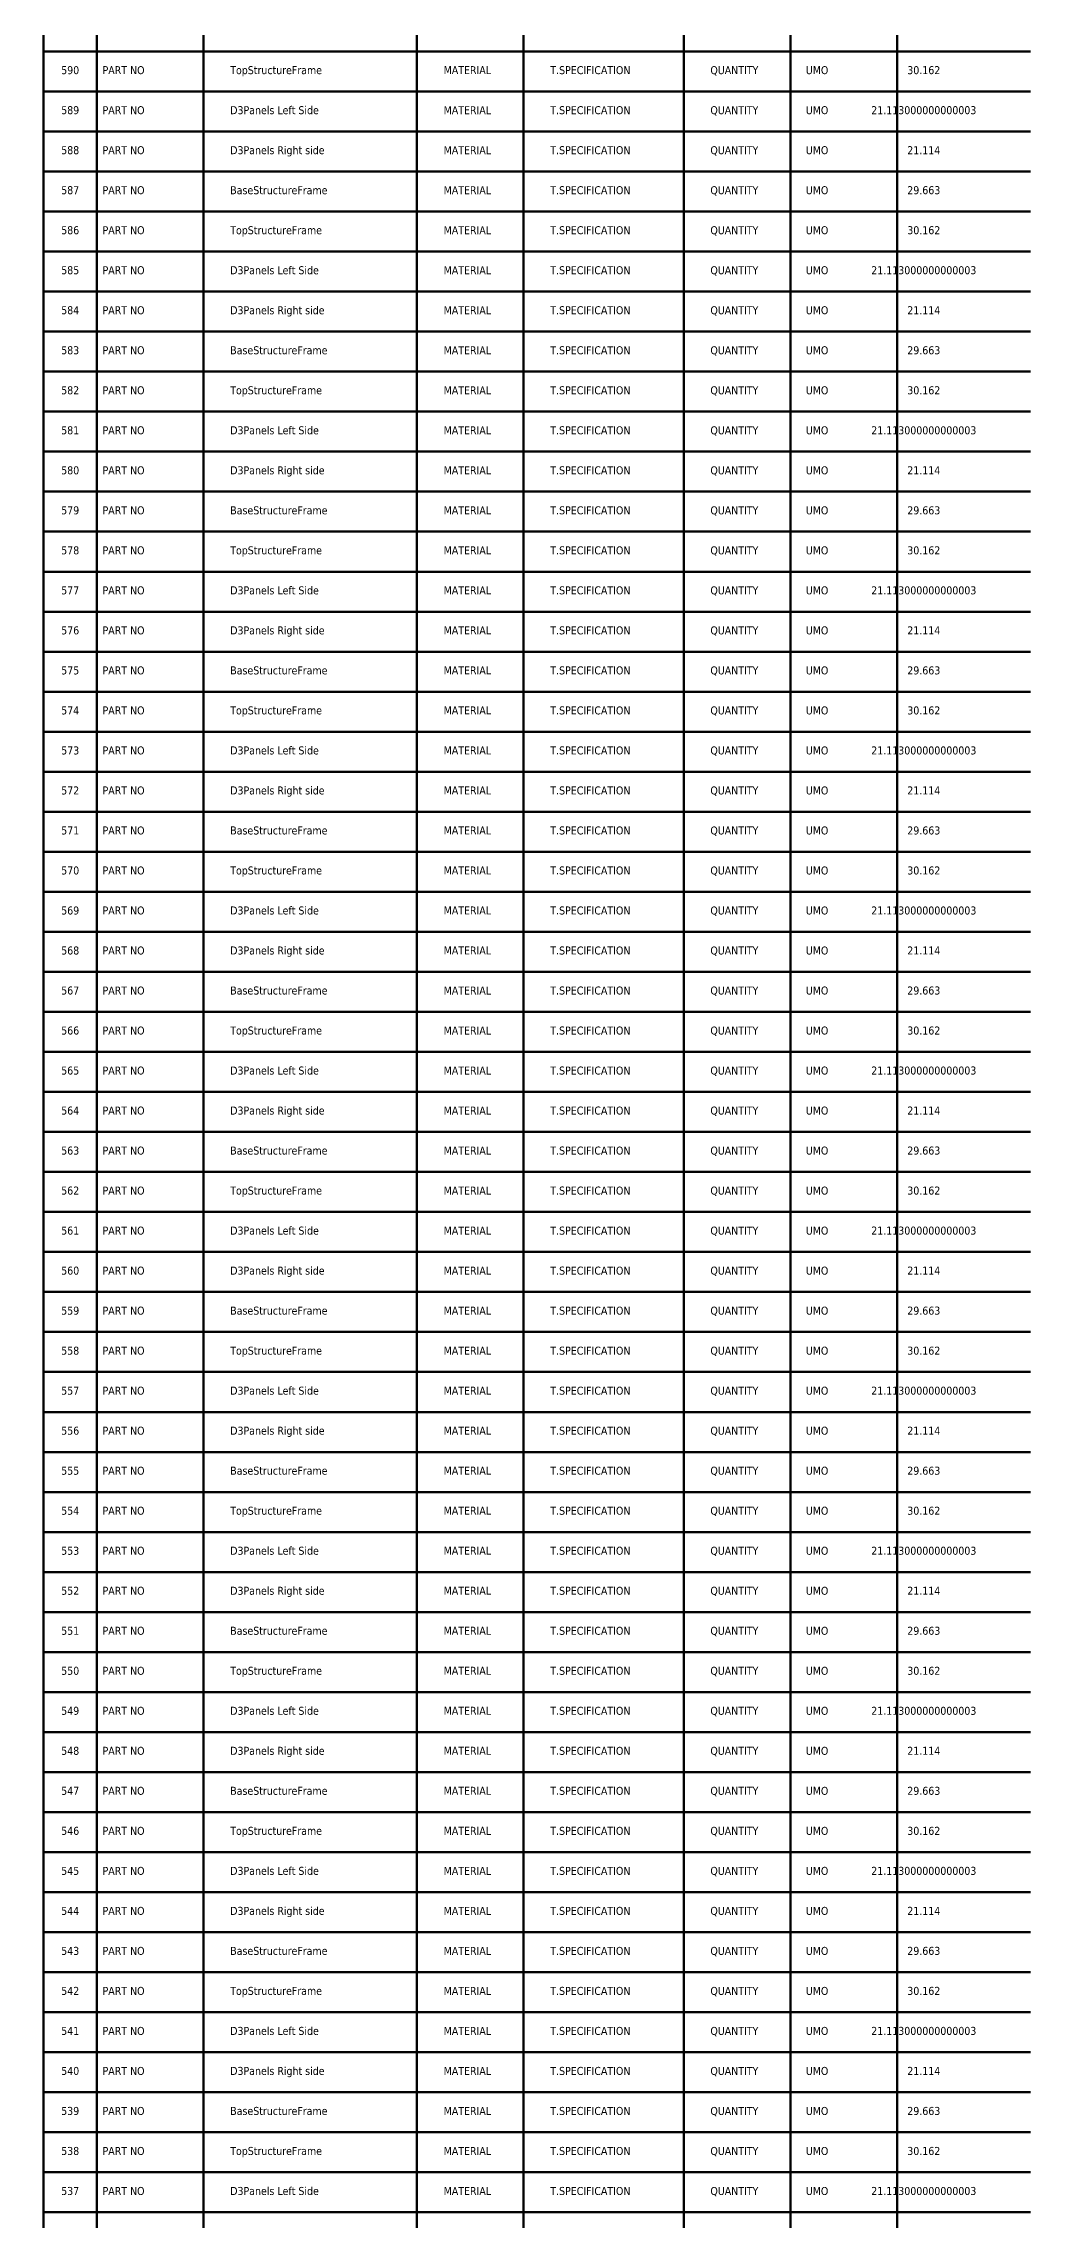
# Model space of a CAD drawing. Header units: metres. Extents: x 849 to 1219, y 30 to 13120.
# Drawn here: x 849 to 1219, y 8212 to 9028 of the extents above; entities that cross this region are included whole.
import ezdxf
from ezdxf.enums import TextEntityAlignment as Align

# ---------------------------------------------------------------- set-up
doc = ezdxf.new("R2010")
doc.units = ezdxf.units.M
doc.layers.add('Default', color=7, linetype='Continuous', lineweight=50, true_color=0x000000)
doc.styles.add('Default', font='tahoma.ttf')

msp = doc.modelspace()

# ---------------------------------------------------------------- linework, layer by layer
at = {"layer": 'Default'}
for p, q in [((849, 160), (849, 13120)), ((869, 13120), (869, 160)), ((909, 13120), (909, 160)), ((989, 13120), (989, 160)), ((1029, 13120), (1029, 160)), ((1089, 13120), (1089, 160)), ((1129, 13120), (1129, 160)), ((1169, 13120), (1169, 160)), ((849, 9025), (1219, 9025)), ((849, 9010), (1219, 9010)), ((849, 8995), (1219, 8995)), ((849, 8980), (1219, 8980)), ((849, 8965), (1219, 8965)), ((849, 8950), (1219, 8950)), ((849, 8935), (1219, 8935)), ((849, 8920), (1219, 8920)), ((849, 8905), (1219, 8905)), ((849, 8890), (1219, 8890)), ((849, 8875), (1219, 8875)), ((849, 8860), (1219, 8860)), ((849, 8845), (1219, 8845)), ((849, 8830), (1219, 8830)), ((849, 8815), (1219, 8815)), ((849, 8800), (1219, 8800)), ((849, 8785), (1219, 8785)), ((849, 8770), (1219, 8770)), ((849, 8755), (1219, 8755)), ((849, 8740), (1219, 8740)), ((849, 8725), (1219, 8725)), ((849, 8710), (1219, 8710)), ((849, 8695), (1219, 8695)), ((849, 8680), (1219, 8680)), ((849, 8665), (1219, 8665)), ((849, 8650), (1219, 8650)), ((849, 8635), (1219, 8635)), ((849, 8620), (1219, 8620)), ((849, 8605), (1219, 8605)), ((849, 8590), (1219, 8590)), ((849, 8575), (1219, 8575)), ((849, 8560), (1219, 8560)), ((849, 8545), (1219, 8545)), ((849, 8530), (1219, 8530)), ((849, 8515), (1219, 8515)), ((849, 8500), (1219, 8500)), ((849, 8485), (1219, 8485)), ((849, 8470), (1219, 8470)), ((849, 8455), (1219, 8455)), ((849, 8440), (1219, 8440)), ((849, 8425), (1219, 8425)), ((849, 8410), (1219, 8410)), ((849, 8395), (1219, 8395)), ((849, 8380), (1219, 8380)), ((849, 8365), (1219, 8365)), ((849, 8350), (1219, 8350)), ((849, 8335), (1219, 8335)), ((849, 8320), (1219, 8320)), ((849, 8305), (1219, 8305)), ((849, 8290), (1219, 8290)), ((849, 8275), (1219, 8275)), ((849, 8260), (1219, 8260)), ((849, 8245), (1219, 8245)), ((849, 8230), (1219, 8230)), ((849, 8215), (1219, 8215))]:
    msp.add_line(p, q, dxfattribs=at)

# ---------------------------------------------------------------- texts
at = {"layer": 'Default', "style": 'Default'}
for s, p in [('590', (859, 9018)), ('PART NO', (879, 9018)), ('UMO', (1139, 9018)), ('30.162', (1179, 9018)), ('589', (859, 9003)), ('PART NO', (879, 9003)), ('UMO', (1139, 9003)), ('21.113000000000003', (1179, 9003)), ('588', (859, 8988)), ('PART NO', (879, 8988)), ('UMO', (1139, 8988)), ('21.114', (1179, 8988)), ('587', (859, 8973)), ('PART NO', (879, 8973)), ('UMO', (1139, 8973)), ('29.663', (1179, 8973)), ('586', (859, 8958)), ('PART NO', (879, 8958)), ('UMO', (1139, 8958)), ('30.162', (1179, 8958)), ('585', (859, 8943)), ('PART NO', (879, 8943)), ('UMO', (1139, 8943)), ('21.113000000000003', (1179, 8943)), ('584', (859, 8928)), ('PART NO', (879, 8928)), ('UMO', (1139, 8928)), ('21.114', (1179, 8928)), ('583', (859, 8913)), ('PART NO', (879, 8913)), ('UMO', (1139, 8913)), ('29.663', (1179, 8913)), ('582', (859, 8898)), ('PART NO', (879, 8898)), ('UMO', (1139, 8898)), ('30.162', (1179, 8898)), ('581', (859, 8883)), ('PART NO', (879, 8883)), ('UMO', (1139, 8883)), ('21.113000000000003', (1179, 8883)), ('580', (859, 8868)), ('PART NO', (879, 8868)), ('UMO', (1139, 8868)), ('21.114', (1179, 8868)), ('579', (859, 8853)), ('PART NO', (879, 8853)), ('UMO', (1139, 8853)), ('29.663', (1179, 8853)), ('578', (859, 8838)), ('PART NO', (879, 8838)), ('UMO', (1139, 8838)), ('30.162', (1179, 8838)), ('577', (859, 8823)), ('PART NO', (879, 8823)), ('UMO', (1139, 8823)), ('21.113000000000003', (1179, 8823)), ('576', (859, 8808)), ('PART NO', (879, 8808)), ('UMO', (1139, 8808)), ('21.114', (1179, 8808)), ('575', (859, 8793)), ('PART NO', (879, 8793)), ('UMO', (1139, 8793)), ('29.663', (1179, 8793)), ('574', (859, 8778)), ('PART NO', (879, 8778)), ('UMO', (1139, 8778)), ('30.162', (1179, 8778)), ('573', (859, 8763)), ('PART NO', (879, 8763)), ('UMO', (1139, 8763)), ('21.113000000000003', (1179, 8763)), ('572', (859, 8748)), ('PART NO', (879, 8748)), ('UMO', (1139, 8748)), ('21.114', (1179, 8748)), ('571', (859, 8733)), ('PART NO', (879, 8733)), ('UMO', (1139, 8733)), ('29.663', (1179, 8733)), ('570', (859, 8718)), ('PART NO', (879, 8718)), ('UMO', (1139, 8718)), ('30.162', (1179, 8718)), ('569', (859, 8703)), ('PART NO', (879, 8703)), ('UMO', (1139, 8703)), ('21.113000000000003', (1179, 8703)), ('568', (859, 8688)), ('PART NO', (879, 8688)), ('UMO', (1139, 8688)), ('21.114', (1179, 8688)), ('567', (859, 8673)), ('PART NO', (879, 8673)), ('UMO', (1139, 8673)), ('29.663', (1179, 8673)), ('566', (859, 8658)), ('PART NO', (879, 8658)), ('UMO', (1139, 8658)), ('30.162', (1179, 8658)), ('565', (859, 8643)), ('PART NO', (879, 8643)), ('UMO', (1139, 8643)), ('21.113000000000003', (1179, 8643)), ('564', (859, 8628)), ('PART NO', (879, 8628)), ('UMO', (1139, 8628)), ('21.114', (1179, 8628)), ('563', (859, 8613)), ('PART NO', (879, 8613)), ('UMO', (1139, 8613)), ('29.663', (1179, 8613)), ('562', (859, 8598)), ('PART NO', (879, 8598)), ('UMO', (1139, 8598)), ('30.162', (1179, 8598)), ('561', (859, 8583)), ('PART NO', (879, 8583)), ('UMO', (1139, 8583)), ('21.113000000000003', (1179, 8583)), ('560', (859, 8568)), ('PART NO', (879, 8568)), ('UMO', (1139, 8568)), ('21.114', (1179, 8568)), ('559', (859, 8553)), ('PART NO', (879, 8553)), ('UMO', (1139, 8553)), ('29.663', (1179, 8553)), ('558', (859, 8538)), ('PART NO', (879, 8538)), ('UMO', (1139, 8538)), ('30.162', (1179, 8538)), ('557', (859, 8523)), ('PART NO', (879, 8523)), ('UMO', (1139, 8523)), ('21.113000000000003', (1179, 8523)), ('556', (859, 8508)), ('PART NO', (879, 8508)), ('UMO', (1139, 8508)), ('21.114', (1179, 8508)), ('555', (859, 8493)), ('PART NO', (879, 8493)), ('UMO', (1139, 8493)), ('29.663', (1179, 8493)), ('554', (859, 8478)), ('PART NO', (879, 8478)), ('UMO', (1139, 8478)), ('30.162', (1179, 8478)), ('553', (859, 8463)), ('PART NO', (879, 8463)), ('UMO', (1139, 8463)), ('21.113000000000003', (1179, 8463)), ('552', (859, 8448)), ('PART NO', (879, 8448)), ('UMO', (1139, 8448)), ('21.114', (1179, 8448)), ('551', (859, 8433)), ('PART NO', (879, 8433)), ('UMO', (1139, 8433)), ('29.663', (1179, 8433)), ('550', (859, 8418)), ('PART NO', (879, 8418)), ('UMO', (1139, 8418)), ('30.162', (1179, 8418)), ('549', (859, 8403)), ('PART NO', (879, 8403)), ('UMO', (1139, 8403)), ('21.113000000000003', (1179, 8403)), ('548', (859, 8388)), ('PART NO', (879, 8388)), ('UMO', (1139, 8388)), ('21.114', (1179, 8388)), ('547', (859, 8373)), ('PART NO', (879, 8373)), ('UMO', (1139, 8373)), ('29.663', (1179, 8373)), ('546', (859, 8358)), ('PART NO', (879, 8358)), ('UMO', (1139, 8358)), ('30.162', (1179, 8358)), ('545', (859, 8343)), ('PART NO', (879, 8343)), ('UMO', (1139, 8343)), ('21.113000000000003', (1179, 8343)), ('544', (859, 8328)), ('PART NO', (879, 8328)), ('UMO', (1139, 8328)), ('21.114', (1179, 8328)), ('543', (859, 8313)), ('PART NO', (879, 8313)), ('UMO', (1139, 8313)), ('29.663', (1179, 8313)), ('542', (859, 8298)), ('PART NO', (879, 8298)), ('UMO', (1139, 8298)), ('30.162', (1179, 8298)), ('541', (859, 8283)), ('PART NO', (879, 8283)), ('UMO', (1139, 8283)), ('21.113000000000003', (1179, 8283)), ('540', (859, 8268)), ('PART NO', (879, 8268)), ('UMO', (1139, 8268)), ('21.114', (1179, 8268)), ('539', (859, 8253)), ('PART NO', (879, 8253)), ('UMO', (1139, 8253)), ('29.663', (1179, 8253)), ('538', (859, 8238)), ('PART NO', (879, 8238)), ('UMO', (1139, 8238)), ('30.162', (1179, 8238)), ('537', (859, 8223)), ('PART NO', (879, 8223)), ('UMO', (1139, 8223)), ('21.113000000000003', (1179, 8223))]:
    msp.add_text(s, height=3, dxfattribs=at).set_placement(p, align=Align.MIDDLE_CENTER)
for s, p in [('TopStructureFrame', (919, 9018)), ('MATERIAL', (999, 9018)), ('T.SPECIFICATION', (1039, 9018)), ('QUANTITY', (1099, 9018)), ('D3Panels Left Side', (919, 9003)), ('MATERIAL', (999, 9003)), ('T.SPECIFICATION', (1039, 9003)), ('QUANTITY', (1099, 9003)), ('D3Panels Right side', (919, 8988)), ('MATERIAL', (999, 8988)), ('T.SPECIFICATION', (1039, 8988)), ('QUANTITY', (1099, 8988)), ('BaseStructureFrame', (919, 8973)), ('MATERIAL', (999, 8973)), ('T.SPECIFICATION', (1039, 8973)), ('QUANTITY', (1099, 8973)), ('TopStructureFrame', (919, 8958)), ('MATERIAL', (999, 8958)), ('T.SPECIFICATION', (1039, 8958)), ('QUANTITY', (1099, 8958)), ('D3Panels Left Side', (919, 8943)), ('MATERIAL', (999, 8943)), ('T.SPECIFICATION', (1039, 8943)), ('QUANTITY', (1099, 8943)), ('D3Panels Right side', (919, 8928)), ('MATERIAL', (999, 8928)), ('T.SPECIFICATION', (1039, 8928)), ('QUANTITY', (1099, 8928)), ('BaseStructureFrame', (919, 8913)), ('MATERIAL', (999, 8913)), ('T.SPECIFICATION', (1039, 8913)), ('QUANTITY', (1099, 8913)), ('TopStructureFrame', (919, 8898)), ('MATERIAL', (999, 8898)), ('T.SPECIFICATION', (1039, 8898)), ('QUANTITY', (1099, 8898)), ('D3Panels Left Side', (919, 8883)), ('MATERIAL', (999, 8883)), ('T.SPECIFICATION', (1039, 8883)), ('QUANTITY', (1099, 8883)), ('D3Panels Right side', (919, 8868)), ('MATERIAL', (999, 8868)), ('T.SPECIFICATION', (1039, 8868)), ('QUANTITY', (1099, 8868)), ('BaseStructureFrame', (919, 8853)), ('MATERIAL', (999, 8853)), ('T.SPECIFICATION', (1039, 8853)), ('QUANTITY', (1099, 8853)), ('TopStructureFrame', (919, 8838)), ('MATERIAL', (999, 8838)), ('T.SPECIFICATION', (1039, 8838)), ('QUANTITY', (1099, 8838)), ('D3Panels Left Side', (919, 8823)), ('MATERIAL', (999, 8823)), ('T.SPECIFICATION', (1039, 8823)), ('QUANTITY', (1099, 8823)), ('D3Panels Right side', (919, 8808)), ('MATERIAL', (999, 8808)), ('T.SPECIFICATION', (1039, 8808)), ('QUANTITY', (1099, 8808)), ('BaseStructureFrame', (919, 8793)), ('MATERIAL', (999, 8793)), ('T.SPECIFICATION', (1039, 8793)), ('QUANTITY', (1099, 8793)), ('TopStructureFrame', (919, 8778)), ('MATERIAL', (999, 8778)), ('T.SPECIFICATION', (1039, 8778)), ('QUANTITY', (1099, 8778)), ('D3Panels Left Side', (919, 8763)), ('MATERIAL', (999, 8763)), ('T.SPECIFICATION', (1039, 8763)), ('QUANTITY', (1099, 8763)), ('D3Panels Right side', (919, 8748)), ('MATERIAL', (999, 8748)), ('T.SPECIFICATION', (1039, 8748)), ('QUANTITY', (1099, 8748)), ('BaseStructureFrame', (919, 8733)), ('MATERIAL', (999, 8733)), ('T.SPECIFICATION', (1039, 8733)), ('QUANTITY', (1099, 8733)), ('TopStructureFrame', (919, 8718)), ('T.SPECIFICATION', (1039, 8718)), ('QUANTITY', (1099, 8718)), ('MATERIAL', (999, 8718)), ('D3Panels Left Side', (919, 8703)), ('MATERIAL', (999, 8703)), ('T.SPECIFICATION', (1039, 8703)), ('QUANTITY', (1099, 8703)), ('D3Panels Right side', (919, 8688)), ('MATERIAL', (999, 8688)), ('T.SPECIFICATION', (1039, 8688)), ('QUANTITY', (1099, 8688)), ('BaseStructureFrame', (919, 8673)), ('MATERIAL', (999, 8673)), ('T.SPECIFICATION', (1039, 8673)), ('QUANTITY', (1099, 8673)), ('TopStructureFrame', (919, 8658)), ('MATERIAL', (999, 8658)), ('T.SPECIFICATION', (1039, 8658)), ('QUANTITY', (1099, 8658)), ('D3Panels Left Side', (919, 8643)), ('MATERIAL', (999, 8643)), ('T.SPECIFICATION', (1039, 8643)), ('QUANTITY', (1099, 8643)), ('D3Panels Right side', (919, 8628)), ('MATERIAL', (999, 8628)), ('T.SPECIFICATION', (1039, 8628)), ('QUANTITY', (1099, 8628)), ('BaseStructureFrame', (919, 8613)), ('MATERIAL', (999, 8613)), ('T.SPECIFICATION', (1039, 8613)), ('QUANTITY', (1099, 8613)), ('TopStructureFrame', (919, 8598)), ('MATERIAL', (999, 8598)), ('T.SPECIFICATION', (1039, 8598)), ('QUANTITY', (1099, 8598)), ('D3Panels Left Side', (919, 8583)), ('MATERIAL', (999, 8583)), ('T.SPECIFICATION', (1039, 8583)), ('QUANTITY', (1099, 8583)), ('D3Panels Right side', (919, 8568)), ('MATERIAL', (999, 8568)), ('T.SPECIFICATION', (1039, 8568)), ('QUANTITY', (1099, 8568)), ('BaseStructureFrame', (919, 8553)), ('MATERIAL', (999, 8553)), ('T.SPECIFICATION', (1039, 8553)), ('QUANTITY', (1099, 8553)), ('TopStructureFrame', (919, 8538)), ('MATERIAL', (999, 8538)), ('T.SPECIFICATION', (1039, 8538)), ('QUANTITY', (1099, 8538)), ('D3Panels Left Side', (919, 8523)), ('MATERIAL', (999, 8523)), ('T.SPECIFICATION', (1039, 8523)), ('QUANTITY', (1099, 8523)), ('D3Panels Right side', (919, 8508)), ('MATERIAL', (999, 8508)), ('T.SPECIFICATION', (1039, 8508)), ('QUANTITY', (1099, 8508)), ('BaseStructureFrame', (919, 8493)), ('MATERIAL', (999, 8493)), ('T.SPECIFICATION', (1039, 8493)), ('QUANTITY', (1099, 8493)), ('TopStructureFrame', (919, 8478)), ('MATERIAL', (999, 8478)), ('T.SPECIFICATION', (1039, 8478)), ('QUANTITY', (1099, 8478)), ('D3Panels Left Side', (919, 8463)), ('MATERIAL', (999, 8463)), ('T.SPECIFICATION', (1039, 8463)), ('QUANTITY', (1099, 8463)), ('D3Panels Right side', (919, 8448)), ('MATERIAL', (999, 8448)), ('T.SPECIFICATION', (1039, 8448)), ('QUANTITY', (1099, 8448)), ('BaseStructureFrame', (919, 8433)), ('MATERIAL', (999, 8433)), ('T.SPECIFICATION', (1039, 8433)), ('QUANTITY', (1099, 8433)), ('TopStructureFrame', (919, 8418)), ('MATERIAL', (999, 8418)), ('T.SPECIFICATION', (1039, 8418)), ('QUANTITY', (1099, 8418)), ('D3Panels Left Side', (919, 8403)), ('MATERIAL', (999, 8403)), ('T.SPECIFICATION', (1039, 8403)), ('QUANTITY', (1099, 8403)), ('D3Panels Right side', (919, 8388)), ('MATERIAL', (999, 8388)), ('T.SPECIFICATION', (1039, 8388)), ('QUANTITY', (1099, 8388)), ('BaseStructureFrame', (919, 8373)), ('MATERIAL', (999, 8373)), ('T.SPECIFICATION', (1039, 8373)), ('QUANTITY', (1099, 8373)), ('TopStructureFrame', (919, 8358)), ('MATERIAL', (999, 8358)), ('T.SPECIFICATION', (1039, 8358)), ('QUANTITY', (1099, 8358)), ('D3Panels Left Side', (919, 8343)), ('MATERIAL', (999, 8343)), ('T.SPECIFICATION', (1039, 8343)), ('QUANTITY', (1099, 8343)), ('D3Panels Right side', (919, 8328)), ('MATERIAL', (999, 8328)), ('T.SPECIFICATION', (1039, 8328)), ('QUANTITY', (1099, 8328)), ('BaseStructureFrame', (919, 8313)), ('MATERIAL', (999, 8313)), ('T.SPECIFICATION', (1039, 8313)), ('QUANTITY', (1099, 8313)), ('TopStructureFrame', (919, 8298)), ('MATERIAL', (999, 8298)), ('T.SPECIFICATION', (1039, 8298)), ('QUANTITY', (1099, 8298)), ('D3Panels Left Side', (919, 8283)), ('MATERIAL', (999, 8283)), ('T.SPECIFICATION', (1039, 8283)), ('QUANTITY', (1099, 8283)), ('D3Panels Right side', (919, 8268)), ('MATERIAL', (999, 8268)), ('T.SPECIFICATION', (1039, 8268)), ('QUANTITY', (1099, 8268)), ('BaseStructureFrame', (919, 8253)), ('MATERIAL', (999, 8253)), ('T.SPECIFICATION', (1039, 8253)), ('QUANTITY', (1099, 8253)), ('TopStructureFrame', (919, 8238)), ('MATERIAL', (999, 8238)), ('T.SPECIFICATION', (1039, 8238)), ('QUANTITY', (1099, 8238)), ('D3Panels Left Side', (919, 8223)), ('MATERIAL', (999, 8223)), ('T.SPECIFICATION', (1039, 8223)), ('QUANTITY', (1099, 8223))]:
    msp.add_text(s, height=3, dxfattribs=at).set_placement(p, align=Align.MIDDLE_LEFT)

doc.saveas('drawing.dxf')
